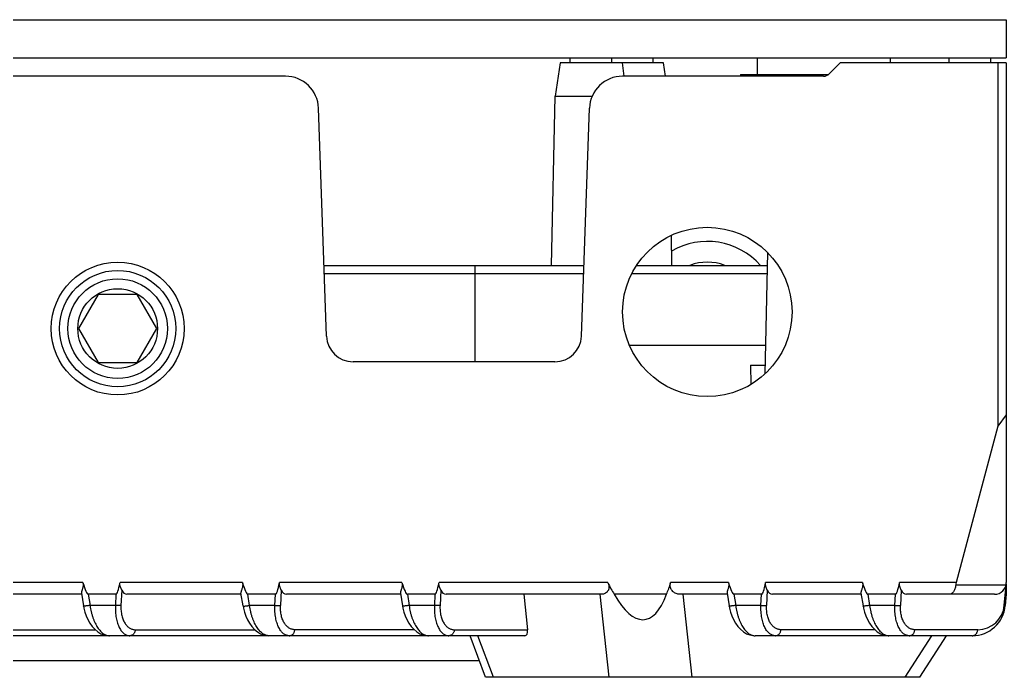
# Model space of a CAD drawing. Header units: millimetres. Extents: x 620 to 19791, y 2539 to 6969.
# Drawn here: x 1924.6 to 1984, y 3534.9 to 3574.5 of the extents above; entities that cross this region are included whole.
import ezdxf

# ---------------------------------------------------------------- set-up
doc = ezdxf.new("R2010")
doc.units = ezdxf.units.MM
doc.layers.add('02___PRT_ALL_AXES', color=7, linetype='Continuous')
doc.layers.add('_88746', color=7, linetype='Continuous')

msp = doc.modelspace()

# ---------------------------------------------------------------- linework, layer by layer
at = {"color": 7, "linetype": 'Continuous'}
for p, q in [((1957.73505, 3571.91922), (1957.73505, 3572.21922)), ((1960.23505, 3571.91922), (1960.23505, 3572.21922)), ((1962.73505, 3571.91922), (1962.73505, 3572.21922)), ((1957.11765, 3571.91922), (1956.82577, 3569.91966)), ((1963.35245, 3571.91922), (1957.11765, 3571.91922)), ((1960.85245, 3571.91922), (1960.96923, 3571.11922)), ((1963.46923, 3571.11922), (1963.35245, 3571.91922)), ((1973.98505, 3571.91922), (1973.3315, 3571.26567)), ((1983.98505, 3571.91922), (1973.98505, 3571.91922)), ((1983.48505, 3571.91922), (1983.48505, 3550.04422)), ((1983.98505, 3571.91922), (1983.98505, 3540.61922)), ((1940.58161, 3571.11922), (1914.99216, 3571.11922)), ((1972.97795, 3571.11922), (1960.88849, 3571.11922)), ((1956.6121, 3559.71922), (1956.82577, 3569.91966)), ((1956.82577, 3569.91966), (1959.05657, 3569.91966)), ((1943.0597, 3555.46338), (1942.58039, 3569.18902)), ((1958.4104, 3555.46338), (1958.88971, 3569.18902)), ((1963.85801, 3559.71922), (1963.82003, 3561.53211)), ((1969.60893, 3560.49795), (1969.45579, 3553.18735)), ((1942.91109, 3559.71922), (1958.55902, 3559.71922)), ((1951.98505, 3559.71922), (1951.98505, 3553.91922)), ((1961.73068, 3559.71922), (1969.59261, 3559.71922)), ((1961.74251, 3559.73744), (1961.7421, 3559.71922)), ((1942.92818, 3559.22969), (1958.54193, 3559.22969)), ((1961.44628, 3559.22969), (1969.58236, 3559.22969)), ((1929.30149, 3557.96922), (1928.11792, 3555.91922)), ((1931.66862, 3557.96922), (1929.30149, 3557.96922)), ((1932.85219, 3555.91922), (1931.66862, 3557.96922)), ((1928.11792, 3555.91922), (1929.30149, 3553.86922)), ((1931.66862, 3553.86922), (1932.85219, 3555.91922)), ((1929.30149, 3553.86922), (1931.66862, 3553.86922)), ((1956.81138, 3553.91922), (1944.65873, 3553.91922)), ((1968.59224, 3553.71922), (1969.46693, 3553.71922)), ((1968.59224, 3553.71922), (1968.60199, 3552.54596)), ((1983.98505, 3550.71922), (1983.48505, 3550.04422)), ((1983.48505, 3550.04422), (1980.97172, 3540.61922)), ((1928.39129, 3540.61922), (1921.02248, 3540.61922)), ((1937.99537, 3540.61922), (1930.62656, 3540.61922)), ((1947.59945, 3540.61922), (1940.23064, 3540.61922)), ((1959.99635, 3540.61922), (1949.83472, 3540.61922)), ((1967.26104, 3540.61922), (1963.77887, 3540.61922)), ((1975.32372, 3540.61922), (1969.49631, 3540.61922)), ((1980.97172, 3540.61922), (1977.55899, 3540.61922)), ((1930.7288, 3540.17096), (1930.68435, 3539.24491)), ((1940.33288, 3540.17096), (1940.28843, 3539.24491)), ((1949.93696, 3540.17096), (1949.89251, 3539.24491)), ((1969.59855, 3540.17096), (1969.5541, 3539.24491)), ((1977.66123, 3540.17096), (1977.61678, 3539.24491)), ((1983.96804, 3540.46582), (1980.9417, 3540.46582)), ((1983.86365, 3539.24491), (1983.97045, 3540.46561)), ((1983.98505, 3540.54714), (1983.98505, 3539.91922)), ((1928.31757, 3539.91922), (1921.44112, 3539.91922)), ((1928.306, 3539.99177), (1928.42959, 3539.21678)), ((1930.38064, 3539.91922), (1928.71707, 3539.91922)), ((1928.71707, 3539.91922), (1928.8246, 3539.24491)), ((1930.38064, 3539.91922), (1930.34827, 3539.24491)), ((1937.92165, 3539.91922), (1931.0452, 3539.91922)), ((1938.03367, 3539.21678), (1937.91008, 3539.99177)), ((1939.98472, 3539.91922), (1938.32115, 3539.91922)), ((1938.42868, 3539.24491), (1938.32115, 3539.91922)), ((1939.95236, 3539.24491), (1939.98472, 3539.91922)), ((1947.52573, 3539.91922), (1940.64928, 3539.91922)), ((1947.51416, 3539.99177), (1947.63775, 3539.21678)), ((1949.5888, 3539.91922), (1947.92523, 3539.91922)), ((1947.92523, 3539.91922), (1948.03276, 3539.24491)), ((1949.5888, 3539.91922), (1949.55644, 3539.24491)), ((1959.63715, 3539.91922), (1950.25336, 3539.91922)), ((1954.94063, 3539.91922), (1955.16903, 3537.78436)), ((1959.51397, 3539.91922), (1960.04889, 3534.91922)), ((1963.53315, 3539.91922), (1960.37708, 3539.91922)), ((1967.18732, 3539.91922), (1964.31773, 3539.91922)), ((1965.0685, 3534.91922), (1964.53357, 3539.91922)), ((1967.17575, 3539.99177), (1967.29934, 3539.21678)), ((1969.25039, 3539.91922), (1967.58682, 3539.91922)), ((1967.58682, 3539.91922), (1967.69435, 3539.24491)), ((1969.21802, 3539.24491), (1969.25039, 3539.91922)), ((1975.25001, 3539.91922), (1969.91495, 3539.91922)), ((1975.23844, 3539.99177), (1975.36203, 3539.21678)), ((1977.31308, 3539.91922), (1975.6495, 3539.91922)), ((1975.6495, 3539.91922), (1975.75703, 3539.24491)), ((1977.28071, 3539.24491), (1977.31308, 3539.91922)), ((1983.28505, 3539.91922), (1977.97764, 3539.91922)), ((1983.98505, 3539.91922), (1983.92606, 3539.24491)), ((1930.34827, 3539.24491), (1928.8246, 3539.24491)), ((1939.95236, 3539.24491), (1938.42868, 3539.24491)), ((1949.55644, 3539.24491), (1948.03276, 3539.24491)), ((1969.21802, 3539.24491), (1967.69435, 3539.24491)), ((1977.28071, 3539.24491), (1975.75703, 3539.24491)), ((1921.94419, 3537.78436), (1929.14039, 3537.78436)), ((1931.54827, 3537.78436), (1938.74393, 3537.78436)), ((1948.34855, 3537.78436), (1941.15235, 3537.78436)), ((1950.75643, 3537.78436), (1955.16903, 3537.78436)), ((1976.07283, 3537.78436), (1970.41802, 3537.78436)), ((1982.26974, 3537.78436), (1978.48071, 3537.78436)), ((1954.99079, 3537.41922), (1798.27988, 3537.41922)), ((1952.63845, 3534.91922), (1951.70188, 3537.41922)), ((1953.10722, 3534.91922), (1952.17064, 3537.41922)), ((1981.93367, 3537.41922), (1968.86129, 3537.41922)), ((1977.89962, 3534.91922), (1979.5114, 3537.41922)), ((1978.77994, 3534.91922), (1980.39172, 3537.41922)), ((1952.26382, 3535.91922), (1415.23752, 3535.91922)), ((1978.77987, 3534.91922), (1952.63845, 3534.91922))]:
    msp.add_line(p, q, dxfattribs=at)
for points in [[(1928.42959, 3539.21678), (1928.45491, 3539.07897), (1928.51309, 3538.84694), (1928.59204, 3538.61586), (1928.69195, 3538.39121), (1928.81247, 3538.17833), (1928.9531, 3537.98204), (1929.1131, 3537.80714), (1929.28979, 3537.65967), (1929.47895, 3537.54498), (1929.67479, 3537.46676), (1929.86997, 3537.42623), (1929.99137, 3537.41922)], [(1938.03367, 3539.21678), (1938.06059, 3539.07131), (1938.11938, 3538.83947), (1938.19888, 3538.60885), (1938.29927, 3538.38479), (1938.42027, 3538.17251), (1938.56146, 3537.97676), (1938.7222, 3537.80234), (1938.89973, 3537.65548), (1939.08964, 3537.54169), (1939.2859, 3537.46467), (1939.48089, 3537.42546), (1939.59545, 3537.41922)], [(1947.63775, 3539.21678), (1947.66307, 3539.07897), (1947.72125, 3538.84694), (1947.80021, 3538.61586), (1947.90012, 3538.39121), (1948.02064, 3538.17833), (1948.16127, 3537.98204), (1948.32126, 3537.80714), (1948.49795, 3537.65967), (1948.68711, 3537.54498), (1948.88295, 3537.46676), (1949.07813, 3537.42623), (1949.19954, 3537.41922)], [(1967.29934, 3539.21678), (1967.32466, 3539.07897), (1967.38284, 3538.84694), (1967.4618, 3538.61586), (1967.5617, 3538.39121), (1967.68223, 3538.17833), (1967.82285, 3537.98204), (1967.98285, 3537.80714), (1968.15954, 3537.65967), (1968.3487, 3537.54498), (1968.54454, 3537.46676), (1968.73972, 3537.42623), (1968.86112, 3537.41922)], [(1975.36203, 3539.21678), (1975.38734, 3539.07897), (1975.44552, 3538.84694), (1975.52448, 3538.61586), (1975.62439, 3538.39121), (1975.74491, 3538.17833), (1975.88554, 3537.98204), (1976.04553, 3537.80714), (1976.22223, 3537.65967), (1976.41138, 3537.54498), (1976.60723, 3537.46676), (1976.8024, 3537.42623), (1976.92381, 3537.41922)]]:
    msp.add_lwpolyline(points, dxfattribs=at)
for radius in [4, 3.5, 2.4]:
    msp.add_circle((1930.48505, 3555.91922), radius, dxfattribs=at)
for centre, radius, start, end in [((1940.58161, 3569.11922), 2, 2, 90), ((1960.88849, 3569.11922), 2, 90, 178), ((1972.97795, 3571.61922), 0.5, 270, 315), ((1965.98505, 3556.91922), 4.25, 41.266208, 120.3580979), ((1965.98505, 3556.91922), 3, 69.4179359, 110.5820649), ((1944.65873, 3555.51922), 1.6, 182, 270), ((1956.81138, 3555.51922), 1.6, 270, 358), ((1983.28505, 3540.61922), 0.7, 270, 360), ((1981.93367, 3539.41922), 2, 270, 355), ((1982.26975, 3539.38435), 1.59999, 269.9997398, 355.00026)]:
    msp.add_arc(centre, radius, start, end, dxfattribs=at)
for centre, major_axis, ratio, start_param, end_param in [((1965.77933, 3415.03616), (-5.3683, 206.35637), 0.00179316, 0.79355629, 0.79376581), ((1927.99074, 3544.50871), (0.73182, -4.58905), 0.08607632, -0.57330709, -0.0137258), ((1930.59925, 3544.50871), (0.22028, 4.58945), 0.08705628, -3.13741416, -2.57783287), ((1937.59482, 3544.50871), (-0.73182, 4.58905), 0.08607632, 2.56828557, 3.12786686), ((1940.20333, 3544.50871), (0.22028, 4.58945), 0.08705628, -3.13741416, -2.57783287), ((1947.1989, 3544.50871), (0.73182, -4.58905), 0.08607632, -0.57330709, -0.0137258), ((1949.80741, 3544.50871), (0.22028, 4.58945), 0.08705628, -3.13741416, -2.57783287), ((1961.17007, 3548.05986), (-1.02148, 9.54787), 0.31242329, 2.4302351, 2.55743926), ((1961.17007, 3548.05986), (-1.02148, 9.54787), 0.31242329, -2.62426361, -2.49705946), ((1966.86049, 3544.50871), (0.73182, -4.58905), 0.08607632, -0.57330709, -0.0137258), ((1969.469, 3544.50871), (0.22028, 4.58945), 0.08705628, -3.13741416, -2.57783287), ((1974.92317, 3544.50871), (0.73182, -4.58905), 0.08607632, -0.57330709, -0.0137258), ((1977.53169, 3544.50871), (0.22028, 4.58945), 0.08705628, -3.13741416, -2.57783287), ((1981.41972, 3540.61922), (0.2871, 0.68024), 0.57525668, -4.47421004, -4.25327092), ((1931.11782, 3540.61922), (0.12007, 0.69595), 0.62586933, -3.90985376, -3.03403232), ((1940.7219, 3540.61922), (0.12007, 0.69595), 0.62586933, -3.90985376, -3.03403232), ((1950.32598, 3540.61922), (0.12007, 0.69595), 0.62586933, -3.90985376, -3.03403232), ((1969.98757, 3540.61922), (0.12007, 0.69595), 0.62586933, -3.90985376, -3.03403232), ((1978.05025, 3540.61922), (0.12007, 0.69595), 0.62586933, -3.90985376, -3.03403232), ((1961.0952, 3548.75975), (-1.1007, 10.3697), 0.28768711, -3.72286112, -2.62137868), ((1954.92725, 3537.81922), (-0.09517, 0.39629), 0.57105891, -3.27788634, -1.79435647)]:
    msp.add_ellipse(centre, major_axis=major_axis, ratio=ratio, start_param=start_param, end_param=end_param, dxfattribs=at)
for points, knots in [([(1928.39129, 3540.61922), (1928.39601, 3540.60344), (1928.40195, 3540.57943), (1928.40723, 3540.54697), (1928.41057, 3540.51449), (1928.41131, 3540.474), (1928.40718, 3540.4262), (1928.3993, 3540.37983), (1928.38558, 3540.32101), (1928.36499, 3540.25214), (1928.34354, 3540.1865), (1928.32834, 3540.13733), (1928.31878, 3540.1035), (1928.31119, 3540.07191), (1928.30607, 3540.04276), (1928.30387, 3540.01626), (1928.30477, 3539.99951), (1928.306, 3539.99177)], [0, 0, 0, 0, 0.07684055, 0.11518002, 0.15336834, 0.22910114, 0.3036952, 0.37690636, 0.44842532, 0.58537094, 0.71208524, 0.77066281, 0.82548752, 0.87612109, 0.92218282, 0.96343732, 1, 1, 1, 1]), ([(1930.7288, 3540.17096), (1930.71494, 3540.20339), (1930.69307, 3540.2529), (1930.66553, 3540.32119), (1930.64598, 3540.37623), (1930.62987, 3540.43408), (1930.61959, 3540.49465), (1930.61769, 3540.55703), (1930.62271, 3540.59863), (1930.62656, 3540.61922)], [0, 0, 0, 0, 0.22628958, 0.34728375, 0.47238562, 0.60091917, 0.73221369, 0.86557008, 1, 1, 1, 1]), ([(1937.99537, 3540.61922), (1938.00009, 3540.60344), (1938.00603, 3540.57943), (1938.01132, 3540.54697), (1938.01466, 3540.51449), (1938.01539, 3540.474), (1938.01126, 3540.4262), (1938.00338, 3540.37982), (1937.98966, 3540.32101), (1937.96908, 3540.25214), (1937.94762, 3540.1865), (1937.93243, 3540.13733), (1937.92286, 3540.1035), (1937.91528, 3540.07191), (1937.91015, 3540.04276), (1937.90795, 3540.01626), (1937.90885, 3539.99951), (1937.91008, 3539.99177)], [0, 0, 0, 0, 0.076841, 0.11518079, 0.15336929, 0.22910258, 0.30369692, 0.37690784, 0.44842597, 0.58537254, 0.71208791, 0.77066473, 0.8254888, 0.8761217, 0.92218281, 0.96343718, 1, 1, 1, 1]), ([(1940.33288, 3540.17096), (1940.31902, 3540.20339), (1940.29715, 3540.2529), (1940.26961, 3540.32119), (1940.25006, 3540.37623), (1940.23395, 3540.43408), (1940.22367, 3540.49465), (1940.22177, 3540.55703), (1940.22679, 3540.59863), (1940.23064, 3540.61922)], [0, 0, 0, 0, 0.2262896, 0.34728378, 0.47238565, 0.60091919, 0.7322137, 0.86557009, 1, 1, 1, 1]), ([(1947.59945, 3540.61922), (1947.60417, 3540.60344), (1947.61012, 3540.57943), (1947.6154, 3540.54697), (1947.61874, 3540.51449), (1947.61947, 3540.474), (1947.61535, 3540.4262), (1947.60746, 3540.37982), (1947.59374, 3540.32101), (1947.57316, 3540.25214), (1947.5517, 3540.1865), (1947.53651, 3540.13733), (1947.52694, 3540.1035), (1947.51936, 3540.07191), (1947.51423, 3540.04276), (1947.51203, 3540.01626), (1947.51293, 3539.99951), (1947.51416, 3539.99177)], [0, 0, 0, 0, 0.07684099, 0.11518078, 0.15336929, 0.22910258, 0.30369692, 0.37690784, 0.44842596, 0.58537254, 0.71208791, 0.77066474, 0.82548881, 0.8761217, 0.92218281, 0.96343718, 1, 1, 1, 1]), ([(1949.93696, 3540.17096), (1949.9231, 3540.20339), (1949.90123, 3540.2529), (1949.87369, 3540.32119), (1949.85414, 3540.37623), (1949.83803, 3540.43408), (1949.82775, 3540.49465), (1949.82586, 3540.55703), (1949.83087, 3540.59863), (1949.83472, 3540.61922)], [0, 0, 0, 0, 0.22628958, 0.34728375, 0.47238562, 0.60091917, 0.73221369, 0.86557008, 1, 1, 1, 1]), ([(1959.99635, 3540.61922), (1960.00759, 3540.5962), (1960.02806, 3540.54939), (1960.05122, 3540.47704), (1960.06499, 3540.40401), (1960.06809, 3540.33228), (1960.0603, 3540.26412), (1960.0426, 3540.20141), (1960.01677, 3540.14523), (1959.98469, 3540.09588), (1959.94796, 3540.05319), (1959.89546, 3540.00558), (1959.82362, 3539.96006), (1959.73145, 3539.92688), (1959.66809, 3539.91922), (1959.63715, 3539.91922)], [0, 0, 0, 0, 0.08057758, 0.16037834, 0.23839109, 0.31360149, 0.38527618, 0.45320662, 0.51762961, 0.57898645, 0.637722, 0.6942082, 0.80141934, 0.90271104, 1, 1, 1, 1]), ([(1964.31773, 3539.91922), (1964.2835, 3539.91922), (1964.21309, 3539.92715), (1964.10914, 3539.95964), (1964.02518, 3540.00323), (1963.96085, 3540.04846), (1963.89742, 3540.10282), (1963.84102, 3540.16934), (1963.79703, 3540.24751), (1963.7713, 3540.31413), (1963.75562, 3540.38677), (1963.75151, 3540.46358), (1963.75917, 3540.54201), (1963.77132, 3540.59368), (1963.77887, 3540.61922)], [0, 0, 0, 0, 0.10022499, 0.20576103, 0.31735842, 0.37566452, 0.43574351, 0.56170602, 0.62832672, 0.69771056, 0.77001388, 0.84501466, 0.92201215, 1, 1, 1, 1]), ([(1967.26104, 3540.61922), (1967.26576, 3540.60344), (1967.2717, 3540.57943), (1967.27698, 3540.54697), (1967.28033, 3540.51449), (1967.28106, 3540.474), (1967.27693, 3540.4262), (1967.26905, 3540.37982), (1967.25533, 3540.32101), (1967.23474, 3540.25214), (1967.21329, 3540.1865), (1967.1981, 3540.13733), (1967.18853, 3540.1035), (1967.18095, 3540.07191), (1967.17582, 3540.04276), (1967.17362, 3540.01626), (1967.17452, 3539.99951), (1967.17575, 3539.99177)], [0, 0, 0, 0, 0.07684099, 0.11518078, 0.15336929, 0.22910258, 0.30369692, 0.37690784, 0.44842596, 0.58537254, 0.71208791, 0.77066474, 0.82548881, 0.8761217, 0.92218281, 0.96343718, 1, 1, 1, 1]), ([(1969.59855, 3540.17096), (1969.58469, 3540.20339), (1969.56282, 3540.2529), (1969.53528, 3540.32119), (1969.51573, 3540.37623), (1969.49962, 3540.43408), (1969.48934, 3540.49465), (1969.48744, 3540.55703), (1969.49246, 3540.59863), (1969.49631, 3540.61922)], [0, 0, 0, 0, 0.2262896, 0.34728378, 0.47238565, 0.60091919, 0.7322137, 0.86557009, 1, 1, 1, 1]), ([(1975.32372, 3540.61922), (1975.32844, 3540.60344), (1975.33439, 3540.57943), (1975.33967, 3540.54697), (1975.34301, 3540.51449), (1975.34374, 3540.474), (1975.33962, 3540.4262), (1975.33173, 3540.37982), (1975.31801, 3540.32101), (1975.29743, 3540.25214), (1975.27598, 3540.1865), (1975.26078, 3540.13733), (1975.25121, 3540.1035), (1975.24363, 3540.07191), (1975.2385, 3540.04276), (1975.23631, 3540.01626), (1975.2372, 3539.99951), (1975.23844, 3539.99177)], [0, 0, 0, 0, 0.07684099, 0.11518078, 0.15336929, 0.22910258, 0.30369692, 0.37690784, 0.44842596, 0.58537254, 0.71208791, 0.77066474, 0.82548881, 0.8761217, 0.92218281, 0.96343718, 1, 1, 1, 1]), ([(1977.66123, 3540.17096), (1977.64737, 3540.20339), (1977.6255, 3540.2529), (1977.59797, 3540.32119), (1977.57841, 3540.37623), (1977.5623, 3540.43408), (1977.55203, 3540.49465), (1977.55013, 3540.55703), (1977.55514, 3540.59863), (1977.55899, 3540.61922)], [0, 0, 0, 0, 0.22628959, 0.34728377, 0.47238563, 0.60091918, 0.73221369, 0.86557008, 1, 1, 1, 1]), ([(1980.9417, 3540.46582), (1980.93675, 3540.42556), (1980.9233, 3540.3481), (1980.89198, 3540.23929), (1980.85165, 3540.14384), (1980.80397, 3540.06376), (1980.75054, 3540.00025), (1980.70094, 3539.9607), (1980.66003, 3539.93896), (1980.62962, 3539.92759), (1980.59887, 3539.92075), (1980.57817, 3539.91922), (1980.56793, 3539.91922)], [0, 0, 0, 0, 0.17030879, 0.3293664, 0.47438974, 0.6042163, 0.71920386, 0.82110276, 0.86816121, 0.91325439, 0.95698845, 1, 1, 1, 1]), ([(1928.8246, 3539.24491), (1928.79916, 3539.24088), (1928.74925, 3539.23341), (1928.67665, 3539.2238), (1928.60964, 3539.21625), (1928.55843, 3539.21169), (1928.52214, 3539.2094), (1928.49906, 3539.20841), (1928.47907, 3539.20808), (1928.46441, 3539.20836), (1928.45438, 3539.20898), (1928.44815, 3539.20958), (1928.4428, 3539.21034), (1928.43836, 3539.21126), (1928.4348, 3539.21234), (1928.43214, 3539.21357), (1928.43031, 3539.21498), (1928.42968, 3539.21621), (1928.42959, 3539.21678)], [0, 0, 0, 0, 0.19341939, 0.37907399, 0.55001943, 0.69988033, 0.76513457, 0.82312872, 0.87333541, 0.91534241, 0.93316518, 0.94883452, 0.96234097, 0.97369015, 0.98292273, 0.99015322, 0.99564276, 1, 1, 1, 1]), ([(1928.8246, 3539.24491), (1928.84119, 3539.11486), (1928.8753, 3538.92303), (1928.93935, 3538.67553), (1928.99456, 3538.50079), (1929.05668, 3538.33626), (1929.12494, 3538.18311), (1929.19855, 3538.0423), (1929.27677, 3537.91455), (1929.35887, 3537.80049), (1929.4442, 3537.70056), (1929.53213, 3537.61514), (1929.62208, 3537.54457), (1929.7135, 3537.48911), (1929.80588, 3537.44907), (1929.89863, 3537.42477), (1929.96096, 3537.41922), (1929.99154, 3537.41922)], [0, 0, 0, 0, 0.16957014, 0.25144708, 0.33057064, 0.40647293, 0.47880274, 0.54731261, 0.61185533, 0.67237667, 0.72891366, 0.78159962, 0.8306728, 0.87648709, 0.91952987, 0.96044502, 1, 1, 1, 1]), ([(1930.34827, 3539.24491), (1930.34337, 3539.11719), (1930.34536, 3538.92734), (1930.36804, 3538.67953), (1930.39417, 3538.50375), (1930.42917, 3538.33764), (1930.47246, 3538.18273), (1930.52338, 3538.04027), (1930.58123, 3537.91125), (1930.6453, 3537.79639), (1930.71488, 3537.6962), (1930.77806, 3537.62391), (1930.83073, 3537.57422), (1930.88281, 3537.53129), (1930.95029, 3537.48659), (1931.03559, 3537.44764), (1931.12323, 3537.42433), (1931.18271, 3537.41922), (1931.2122, 3537.41922)], [0, 0, 0, 0, 0.17365158, 0.25734209, 0.33797061, 0.41495023, 0.48783805, 0.55633594, 0.62029801, 0.67972761, 0.73477424, 0.78573499, 0.80983113, 0.8330866, 0.87737408, 0.91936601, 0.9599356, 1, 1, 1, 1]), ([(1930.68435, 3539.24491), (1930.67452, 3539.24404), (1930.65324, 3539.24259), (1930.60503, 3539.24052), (1930.53575, 3539.23967), (1930.44499, 3539.24098), (1930.38119, 3539.24334), (1930.34827, 3539.24491)], [0, 0, 0, 0, 0.08805219, 0.19024736, 0.43045608, 0.70600243, 1, 1, 1, 1]), ([(1930.68435, 3539.24491), (1930.67932, 3539.1401), (1930.68162, 3538.98405), (1930.70575, 3538.78128), (1930.73331, 3538.63818), (1930.76994, 3538.50378), (1930.82812, 3538.34264), (1930.90199, 3538.19762), (1930.9911, 3538.07381), (1931.06097, 3537.99585), (1931.13515, 3537.9301), (1931.21297, 3537.87653), (1931.2938, 3537.8351), (1931.37706, 3537.80568), (1931.46215, 3537.78818), (1931.51962, 3537.78436), (1931.54827, 3537.78436)], [0, 0, 0, 0, 0.16716428, 0.24763715, 0.32510951, 0.39909493, 0.46929401, 0.59786118, 0.65658878, 0.71192865, 0.76428158, 0.81413352, 0.86203118, 0.90856555, 0.95435853, 1, 1, 1, 1]), ([(1938.03367, 3539.21678), (1938.03376, 3539.21621), (1938.03439, 3539.21498), (1938.03622, 3539.21357), (1938.03888, 3539.21234), (1938.04244, 3539.21126), (1938.04688, 3539.21034), (1938.05223, 3539.20958), (1938.05846, 3539.20898), (1938.06849, 3539.20836), (1938.08315, 3539.20808), (1938.10314, 3539.20841), (1938.12622, 3539.20939), (1938.16251, 3539.21169), (1938.21372, 3539.21625), (1938.28073, 3539.2238), (1938.35333, 3539.23341), (1938.40324, 3539.24088), (1938.42868, 3539.24491)], [0, 0, 0, 0, 0.00435728, 0.00984685, 0.01707736, 0.02630996, 0.03765914, 0.0511656, 0.06683494, 0.08465772, 0.12666471, 0.17687139, 0.23486554, 0.30011977, 0.44998064, 0.62092606, 0.80658063, 1, 1, 1, 1]), ([(1939.59562, 3537.41922), (1939.56504, 3537.41922), (1939.50271, 3537.42477), (1939.40996, 3537.44907), (1939.31758, 3537.48911), (1939.22615, 3537.54457), (1939.1362, 3537.61515), (1939.04828, 3537.70056), (1938.96295, 3537.80049), (1938.88085, 3537.91456), (1938.80263, 3538.0423), (1938.72902, 3538.18311), (1938.66077, 3538.33626), (1938.59864, 3538.50079), (1938.54344, 3538.67553), (1938.47938, 3538.92303), (1938.44527, 3539.11486), (1938.42868, 3539.24491)], [0, 0, 0, 0, 0.03955524, 0.08047097, 0.12351407, 0.16932871, 0.21840232, 0.27108851, 0.32762541, 0.38814627, 0.45268823, 0.52119725, 0.59352616, 0.66942744, 0.74855036, 0.8304272, 1, 1, 1, 1]), ([(1940.81628, 3537.41922), (1940.78679, 3537.41922), (1940.72731, 3537.42433), (1940.63968, 3537.44764), (1940.55437, 3537.48659), (1940.4869, 3537.53128), (1940.43482, 3537.57421), (1940.38215, 3537.6239), (1940.31897, 3537.69619), (1940.24939, 3537.79637), (1940.18532, 3537.91123), (1940.12747, 3538.04025), (1940.07655, 3538.1827), (1940.03326, 3538.33761), (1939.99826, 3538.50371), (1939.97212, 3538.67949), (1939.94944, 3538.92732), (1939.94745, 3539.11718), (1939.95236, 3539.24491)], [0, 0, 0, 0, 0.04006572, 0.08063176, 0.12262205, 0.16690878, 0.19016421, 0.21425953, 0.26521995, 0.32026469, 0.37969196, 0.44365256, 0.51214909, 0.5850352, 0.66201264, 0.74263956, 0.8263328, 1, 1, 1, 1]), ([(1939.95236, 3539.24491), (1939.98527, 3539.24334), (1940.04907, 3539.24098), (1940.13983, 3539.23967), (1940.20911, 3539.24052), (1940.25732, 3539.24259), (1940.2786, 3539.24404), (1940.28843, 3539.24491)], [0, 0, 0, 0, 0.29399757, 0.56954393, 0.80975265, 0.91194781, 1, 1, 1, 1]), ([(1941.15235, 3537.78436), (1941.1237, 3537.78436), (1941.06623, 3537.78818), (1940.98114, 3537.80568), (1940.89789, 3537.83509), (1940.81706, 3537.87653), (1940.73924, 3537.93009), (1940.66506, 3537.99585), (1940.59519, 3538.0738), (1940.50607, 3538.19761), (1940.43221, 3538.34262), (1940.37403, 3538.50376), (1940.3374, 3538.63816), (1940.30984, 3538.78125), (1940.2857, 3538.98403), (1940.2834, 3539.14009), (1940.28843, 3539.24491)], [0, 0, 0, 0, 0.04564332, 0.09143317, 0.13796592, 0.18586336, 0.23571511, 0.28806794, 0.34340614, 0.40213209, 0.53069679, 0.60089357, 0.6748764, 0.75234639, 0.83282106, 1, 1, 1, 1]), ([(1948.03276, 3539.24491), (1948.00733, 3539.24088), (1947.95741, 3539.23341), (1947.88481, 3539.2238), (1947.8178, 3539.21625), (1947.76659, 3539.21169), (1947.7303, 3539.2094), (1947.70723, 3539.20841), (1947.68723, 3539.20808), (1947.67257, 3539.20836), (1947.66254, 3539.20898), (1947.65631, 3539.20958), (1947.65097, 3539.21034), (1947.64652, 3539.21126), (1947.64297, 3539.21234), (1947.6403, 3539.21357), (1947.63847, 3539.21498), (1947.63784, 3539.21621), (1947.63775, 3539.21678)], [0, 0, 0, 0, 0.19341939, 0.37907399, 0.55001943, 0.69988033, 0.76513457, 0.82312872, 0.87333541, 0.91534241, 0.93316518, 0.94883452, 0.96234097, 0.97369015, 0.98292273, 0.99015322, 0.99564276, 1, 1, 1, 1]), ([(1948.03276, 3539.24491), (1948.04935, 3539.11486), (1948.08346, 3538.92303), (1948.14752, 3538.67553), (1948.20272, 3538.50079), (1948.26485, 3538.33626), (1948.3331, 3538.18311), (1948.40671, 3538.0423), (1948.48493, 3537.91455), (1948.56703, 3537.80049), (1948.65236, 3537.70056), (1948.74029, 3537.61514), (1948.83024, 3537.54457), (1948.92166, 3537.48911), (1949.01404, 3537.44907), (1949.10679, 3537.42477), (1949.16912, 3537.41922), (1949.1997, 3537.41922)], [0, 0, 0, 0, 0.16957014, 0.25144708, 0.33057064, 0.40647293, 0.47880274, 0.54731261, 0.61185533, 0.67237667, 0.72891366, 0.78159962, 0.8306728, 0.87648709, 0.91952987, 0.96044502, 1, 1, 1, 1]), ([(1949.55644, 3539.24491), (1949.55153, 3539.11719), (1949.55352, 3538.92734), (1949.5762, 3538.67953), (1949.60233, 3538.50375), (1949.63734, 3538.33764), (1949.68062, 3538.18273), (1949.73155, 3538.04027), (1949.7894, 3537.91125), (1949.85346, 3537.79639), (1949.92304, 3537.6962), (1949.98623, 3537.62391), (1950.0389, 3537.57422), (1950.09097, 3537.53129), (1950.15845, 3537.48659), (1950.24375, 3537.44764), (1950.33139, 3537.42433), (1950.39087, 3537.41922), (1950.42036, 3537.41922)], [0, 0, 0, 0, 0.17365158, 0.25734209, 0.33797061, 0.41495023, 0.48783805, 0.55633594, 0.62029801, 0.67972761, 0.73477424, 0.78573499, 0.80983113, 0.8330866, 0.87737408, 0.91936601, 0.9599356, 1, 1, 1, 1]), ([(1949.89251, 3539.24491), (1949.88268, 3539.24404), (1949.8614, 3539.24259), (1949.81319, 3539.24052), (1949.74392, 3539.23967), (1949.65315, 3539.24098), (1949.58935, 3539.24334), (1949.55644, 3539.24491)], [0, 0, 0, 0, 0.08805219, 0.19024736, 0.43045608, 0.70600243, 1, 1, 1, 1]), ([(1949.89251, 3539.24491), (1949.88748, 3539.1401), (1949.88978, 3538.98405), (1949.91392, 3538.78128), (1949.94148, 3538.63818), (1949.9781, 3538.50378), (1950.03628, 3538.34264), (1950.11015, 3538.19762), (1950.19926, 3538.07381), (1950.26914, 3537.99585), (1950.34332, 3537.9301), (1950.42114, 3537.87653), (1950.50197, 3537.8351), (1950.58522, 3537.80568), (1950.67031, 3537.78818), (1950.72778, 3537.78436), (1950.75643, 3537.78436)], [0, 0, 0, 0, 0.16716428, 0.24763715, 0.32510951, 0.39909493, 0.46929401, 0.59786118, 0.65658878, 0.71192865, 0.76428158, 0.81413352, 0.86203118, 0.90856555, 0.95435853, 1, 1, 1, 1]), ([(1967.69435, 3539.24491), (1967.66891, 3539.24088), (1967.619, 3539.23341), (1967.5464, 3539.2238), (1967.47939, 3539.21625), (1967.42818, 3539.21169), (1967.39189, 3539.2094), (1967.36881, 3539.20841), (1967.34882, 3539.20808), (1967.33416, 3539.20836), (1967.32413, 3539.20898), (1967.3179, 3539.20958), (1967.31255, 3539.21034), (1967.30811, 3539.21126), (1967.30455, 3539.21234), (1967.30189, 3539.21357), (1967.30006, 3539.21498), (1967.29943, 3539.21621), (1967.29934, 3539.21678)], [0, 0, 0, 0, 0.19341939, 0.37907399, 0.55001943, 0.69988033, 0.76513457, 0.82312872, 0.87333541, 0.91534241, 0.93316518, 0.94883452, 0.96234097, 0.97369015, 0.98292273, 0.99015322, 0.99564276, 1, 1, 1, 1]), ([(1967.69435, 3539.24491), (1967.71094, 3539.11486), (1967.74505, 3538.92303), (1967.8091, 3538.67553), (1967.86431, 3538.50079), (1967.92643, 3538.33626), (1967.99469, 3538.18311), (1968.0683, 3538.0423), (1968.14652, 3537.91455), (1968.22862, 3537.80049), (1968.31395, 3537.70056), (1968.40188, 3537.61514), (1968.49183, 3537.54457), (1968.58325, 3537.48911), (1968.67563, 3537.44907), (1968.76838, 3537.42477), (1968.83071, 3537.41922), (1968.86129, 3537.41922)], [0, 0, 0, 0, 0.16957014, 0.25144708, 0.33057064, 0.40647293, 0.47880274, 0.54731261, 0.61185533, 0.67237667, 0.72891366, 0.78159962, 0.8306728, 0.87648709, 0.91952987, 0.96044502, 1, 1, 1, 1]), ([(1970.08195, 3537.41922), (1970.05246, 3537.41922), (1969.99298, 3537.42433), (1969.90535, 3537.44764), (1969.82004, 3537.48659), (1969.75257, 3537.53128), (1969.70049, 3537.57421), (1969.64782, 3537.6239), (1969.58464, 3537.69619), (1969.51506, 3537.79637), (1969.45099, 3537.91123), (1969.39314, 3538.04025), (1969.34222, 3538.1827), (1969.29893, 3538.33761), (1969.26393, 3538.50371), (1969.23779, 3538.67949), (1969.21511, 3538.92732), (1969.21312, 3539.11718), (1969.21802, 3539.24491)], [0, 0, 0, 0, 0.04006572, 0.08063176, 0.12262205, 0.16690878, 0.19016421, 0.21425953, 0.26521995, 0.32026469, 0.37969196, 0.44365256, 0.51214909, 0.5850352, 0.66201264, 0.74263956, 0.8263328, 1, 1, 1, 1]), ([(1969.21802, 3539.24491), (1969.25094, 3539.24334), (1969.31474, 3539.24098), (1969.4055, 3539.23967), (1969.47478, 3539.24052), (1969.52299, 3539.24259), (1969.54427, 3539.24404), (1969.5541, 3539.24491)], [0, 0, 0, 0, 0.29399757, 0.56954393, 0.80975265, 0.91194781, 1, 1, 1, 1]), ([(1970.41802, 3537.78436), (1970.38937, 3537.78436), (1970.3319, 3537.78818), (1970.24681, 3537.80568), (1970.16356, 3537.83509), (1970.08273, 3537.87653), (1970.00491, 3537.93009), (1969.93073, 3537.99585), (1969.86086, 3538.0738), (1969.77174, 3538.19761), (1969.69788, 3538.34262), (1969.6397, 3538.50376), (1969.60307, 3538.63816), (1969.57551, 3538.78125), (1969.55137, 3538.98403), (1969.54907, 3539.14009), (1969.5541, 3539.24491)], [0, 0, 0, 0, 0.04564332, 0.09143317, 0.13796592, 0.18586336, 0.23571511, 0.28806794, 0.34340614, 0.40213209, 0.53069679, 0.60089357, 0.6748764, 0.75234639, 0.83282106, 1, 1, 1, 1]), ([(1975.75703, 3539.24491), (1975.7316, 3539.24088), (1975.68168, 3539.23341), (1975.60908, 3539.2238), (1975.54207, 3539.21625), (1975.49087, 3539.21169), (1975.45458, 3539.2094), (1975.4315, 3539.20841), (1975.4115, 3539.20808), (1975.39685, 3539.20836), (1975.38681, 3539.20898), (1975.38058, 3539.20958), (1975.37524, 3539.21034), (1975.37079, 3539.21126), (1975.36724, 3539.21234), (1975.36458, 3539.21357), (1975.36275, 3539.21498), (1975.36212, 3539.21621), (1975.36203, 3539.21678)], [0, 0, 0, 0, 0.19341939, 0.37907399, 0.55001943, 0.69988033, 0.76513457, 0.82312872, 0.87333541, 0.91534241, 0.93316518, 0.94883452, 0.96234097, 0.97369015, 0.98292273, 0.99015322, 0.99564276, 1, 1, 1, 1]), ([(1975.75703, 3539.24491), (1975.77362, 3539.11486), (1975.80773, 3538.92303), (1975.87179, 3538.67553), (1975.92699, 3538.50079), (1975.98912, 3538.33626), (1976.05738, 3538.18311), (1976.13099, 3538.0423), (1976.2092, 3537.91455), (1976.29131, 3537.80049), (1976.37663, 3537.70056), (1976.46456, 3537.61514), (1976.55451, 3537.54457), (1976.64593, 3537.48911), (1976.73832, 3537.44907), (1976.83106, 3537.42477), (1976.8934, 3537.41922), (1976.92398, 3537.41922)], [0, 0, 0, 0, 0.16957014, 0.25144708, 0.33057064, 0.40647293, 0.47880274, 0.54731261, 0.61185533, 0.67237667, 0.72891366, 0.78159962, 0.8306728, 0.87648709, 0.91952987, 0.96044502, 1, 1, 1, 1]), ([(1978.14463, 3537.41922), (1978.11515, 3537.41922), (1978.05567, 3537.42433), (1977.96803, 3537.44764), (1977.88273, 3537.48659), (1977.81525, 3537.53128), (1977.76318, 3537.57421), (1977.71051, 3537.6239), (1977.64733, 3537.69619), (1977.57775, 3537.79637), (1977.51368, 3537.91123), (1977.45583, 3538.04025), (1977.40491, 3538.1827), (1977.36162, 3538.33761), (1977.32661, 3538.50371), (1977.30048, 3538.67949), (1977.2778, 3538.92732), (1977.27581, 3539.11718), (1977.28071, 3539.24491)], [0, 0, 0, 0, 0.04006572, 0.08063176, 0.12262205, 0.16690878, 0.19016421, 0.21425953, 0.26521995, 0.32026469, 0.37969196, 0.44365256, 0.51214909, 0.5850352, 0.66201264, 0.74263956, 0.8263328, 1, 1, 1, 1]), ([(1977.28071, 3539.24491), (1977.31363, 3539.24334), (1977.37743, 3539.24098), (1977.46819, 3539.23967), (1977.53746, 3539.24052), (1977.58567, 3539.24259), (1977.60695, 3539.24404), (1977.61678, 3539.24491)], [0, 0, 0, 0, 0.29399757, 0.56954393, 0.80975265, 0.91194781, 1, 1, 1, 1]), ([(1978.48071, 3537.78436), (1978.45206, 3537.78436), (1978.39458, 3537.78818), (1978.3095, 3537.80568), (1978.22625, 3537.83509), (1978.14542, 3537.87653), (1978.06759, 3537.93009), (1977.99341, 3537.99585), (1977.92354, 3538.0738), (1977.83443, 3538.19761), (1977.76056, 3538.34262), (1977.70238, 3538.50376), (1977.66576, 3538.63816), (1977.63819, 3538.78125), (1977.61405, 3538.98403), (1977.61175, 3539.14009), (1977.61678, 3539.24491)], [0, 0, 0, 0, 0.04564332, 0.09143317, 0.13796592, 0.18586336, 0.23571511, 0.28806794, 0.34340614, 0.40213209, 0.53069679, 0.60089357, 0.6748764, 0.75234639, 0.83282106, 1, 1, 1, 1]), ([(1983.92606, 3539.24491), (1983.92605, 3539.24476), (1983.92566, 3539.24445), (1983.92486, 3539.24424), (1983.92357, 3539.24399), (1983.9209, 3539.24371), (1983.91632, 3539.24351), (1983.90938, 3539.24344), (1983.90054, 3539.24355), (1983.88984, 3539.24383), (1983.87733, 3539.24429), (1983.86841, 3539.24469), (1983.86365, 3539.24491)], [0, 0, 0, 0, 0.00696963, 0.02021021, 0.04088429, 0.06923061, 0.14914965, 0.25994586, 0.40117179, 0.57227382, 0.77229032, 1, 1, 1, 1]), ([(1931.54827, 3537.78436), (1931.54646, 3537.75985), (1931.53906, 3537.71137), (1931.51681, 3537.64205), (1931.48415, 3537.57867), (1931.44216, 3537.52342), (1931.39218, 3537.47819), (1931.33588, 3537.44459), (1931.2752, 3537.4239), (1931.23306, 3537.41922), (1931.2122, 3537.41922)], [0, 0, 0, 0, 0.13539824, 0.2689244, 0.39946473, 0.52634175, 0.64928976, 0.76858307, 0.88507481, 1, 1, 1, 1]), ([(1940.81628, 3537.41922), (1940.83714, 3537.41922), (1940.87928, 3537.4239), (1940.93996, 3537.44459), (1940.99626, 3537.47819), (1941.04624, 3537.52342), (1941.08823, 3537.57867), (1941.12089, 3537.64205), (1941.14314, 3537.71137), (1941.15054, 3537.75985), (1941.15235, 3537.78436)], [0, 0, 0, 0, 0.11492519, 0.23141692, 0.35071023, 0.47365825, 0.60053527, 0.7310756, 0.86460176, 1, 1, 1, 1]), ([(1950.75643, 3537.78436), (1950.75463, 3537.75985), (1950.74722, 3537.71137), (1950.72497, 3537.64205), (1950.69231, 3537.57867), (1950.65032, 3537.52342), (1950.60035, 3537.47819), (1950.54405, 3537.44459), (1950.48336, 3537.4239), (1950.44122, 3537.41922), (1950.42036, 3537.41922)], [0, 0, 0, 0, 0.13539824, 0.2689244, 0.39946473, 0.52634175, 0.64928976, 0.76858307, 0.88507481, 1, 1, 1, 1]), ([(1970.08195, 3537.41922), (1970.10281, 3537.41922), (1970.14495, 3537.4239), (1970.20563, 3537.44459), (1970.26193, 3537.47819), (1970.31191, 3537.52342), (1970.3539, 3537.57867), (1970.38656, 3537.64205), (1970.40881, 3537.71137), (1970.41621, 3537.75985), (1970.41802, 3537.78436)], [0, 0, 0, 0, 0.11492519, 0.23141692, 0.35071023, 0.47365825, 0.60053527, 0.7310756, 0.86460176, 1, 1, 1, 1]), ([(1978.14463, 3537.41922), (1978.16549, 3537.41922), (1978.20763, 3537.4239), (1978.26832, 3537.44459), (1978.32462, 3537.47819), (1978.37459, 3537.52342), (1978.41658, 3537.57867), (1978.44925, 3537.64205), (1978.4715, 3537.71137), (1978.4789, 3537.75985), (1978.48071, 3537.78436)], [0, 0, 0, 0, 0.11492519, 0.23141692, 0.35071023, 0.47365825, 0.60053527, 0.7310756, 0.86460176, 1, 1, 1, 1]), ([(1981.93367, 3537.41922), (1981.95453, 3537.41922), (1981.99667, 3537.4239), (1982.05735, 3537.44459), (1982.11365, 3537.47819), (1982.16363, 3537.52342), (1982.20562, 3537.57867), (1982.23828, 3537.64205), (1982.26053, 3537.71137), (1982.26793, 3537.75985), (1982.26974, 3537.78436)], [0, 0, 0, 0, 0.11492519, 0.23141693, 0.35071024, 0.47365825, 0.60053527, 0.7310756, 0.86460176, 1, 1, 1, 1])]:
    msp.add_open_spline(points, degree=3, knots=knots, dxfattribs=at)
at = {"layer": '02___PRT_ALL_AXES', "color": 7, "linetype": 'Continuous'}
msp.add_line((1961.29743, 3554.91922), (1969.49207, 3554.91922), dxfattribs=at)
for centre, radius in [((1965.98505, 3556.91922), 5.1), ((1930.48505, 3555.91922), 3)]:
    msp.add_circle(centre, radius, dxfattribs=at)
at = {"layer": '_88746', "color": 7, "linetype": 'Continuous'}
for p, q in [((1833.98505, 3574.51922), (1983.98505, 3574.51922)), ((1983.98505, 3574.51922), (1983.98505, 3572.21922)), ((1833.98505, 3572.21922), (1983.98505, 3572.21922)), ((1968.98505, 3572.21922), (1968.98505, 3571.21922)), ((1976.98505, 3572.21922), (1976.98505, 3571.91922)), ((1980.55505, 3571.91922), (1980.55505, 3572.21922)), ((1983.05505, 3571.91922), (1983.05505, 3572.21922)), ((1967.98505, 3571.21922), (1973.27712, 3571.21922)), ((1967.98505, 3571.21922), (1967.98505, 3571.11922))]:
    msp.add_line(p, q, dxfattribs=at)

doc.saveas('drawing.dxf')
